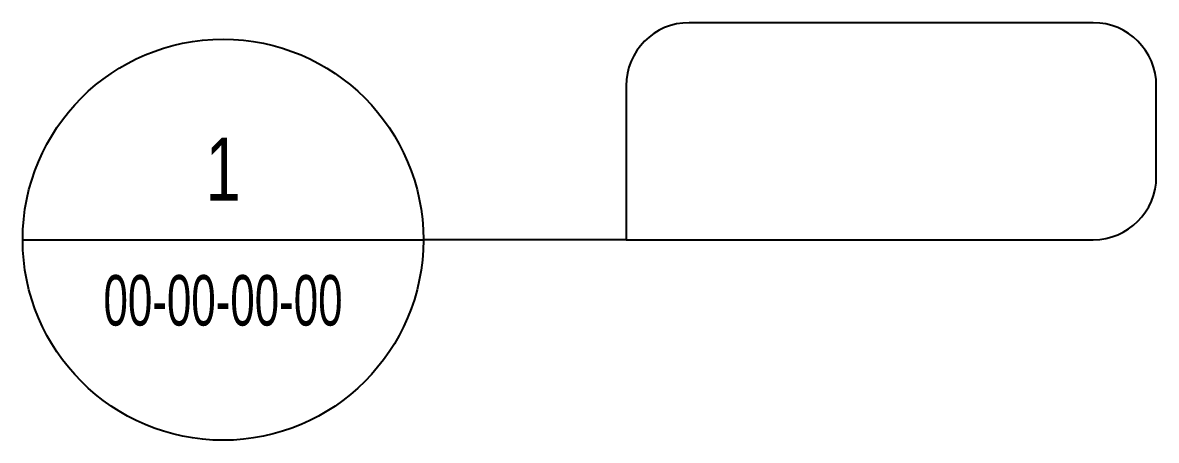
# Model space of a CAD drawing. Extents: x -1 to 478, y -15 to 369.
# Drawn here: x 426.8735 to 427.3227, y 46.5689 to 46.7342 of the extents above; entities that cross this region are included whole.
import ezdxf
from ezdxf.enums import TextEntityAlignment as Align

# ---------------------------------------------------------------- set-up
doc = ezdxf.new("R2010")
doc.units = 0
doc.header["$MEASUREMENT"] = 0
doc.linetypes.add('KH-Dash-dot-01', pattern=[18, 12, -3, 0, -3])
for name, color, linetype in [('LA-GNRL-Cross Reference', 161, 'Continuous'), ('LA-GNRL-NOTES-Text-02', 150, 'Continuous'), ('LA-GNRL-NOTES-Text-03', 240, 'Continuous')]:
    doc.layers.add(name, color=color, linetype=linetype)
doc.styles.add('TXT- (2)', font='gh-general font.shx', dxfattribs={"width": 0.75})
doc.styles.add('TXT- (3)', font='gh-general font.shx', dxfattribs={"width": 0.7})

# ---------------------------------------------------------------- blocks, each defined once
blk = doc.blocks.new('*U35')
at = {"linetype": 'KH-Dash-dot-01', "ltscale": 0.005}
for p, q in [((0.034477, 0.00859), (0.01847, 0.00859)), ((0.01597, 0.00609), (0.01597, 0)), ((0.036977, 0.0025), (0.036977, 0.00609)), ((0.01597, 0), (0.034477, 0))]:
    blk.add_line(p, q, dxfattribs=at)
for centre, start, end in [((0.01847, 0.00609), 90, 180), ((0.034477, 0.00609), 0, 90), ((0.034477, 0.0025), 270, 0)]:
    blk.add_arc(centre, 0.0025, start, end, dxfattribs=at)
at = {"lineweight": 100}
blk.add_wipeout([(0.004061, -0.00682), (0.005985, -0.005214), (0.007149, -0.003448), (0.007796, -0.001492), (0.007938, 0), (0.007727, 0.001814), (0.006499, 0.004558), (0.004479, 0.006553), (0.00224, 0.007615), (-0.000208, 0.007935), (-0.002563, 0.007512), (-0.004746, 0.006362), (-0.006209, 0.004944), (-0.00728, 0.003163), (-0.007771, 0.001619), (-0.007938, 0), (-0.007757, -0.001683), (-0.007031, -0.003683), (-0.005983, -0.005216), (-0.004761, -0.006351), (-0.003118, -0.007299), (-0.001276, -0.007834), (0, -0.007938), (0.002184, -0.007631)], dxfattribs=at)
blk.add_line((-0.007938, 0), (0.007938, 0))
at = {"linetype": 'KH-Dash-dot-01', "ltscale": 0.005}
blk.add_lwpolyline([(0.01597, 0), (0.007938, 0)], dxfattribs=at)
blk.add_circle((0, 0), 0.007938)
at = {"layer": 'LA-GNRL-NOTES-Text-02', "style": 'TXT- (2)', "width": 0.75, "flags": 8}
blk.add_attdef('DETAIL-NUMBER', text='', height=0.0025, dxfattribs=at).set_placement((0, 0.000794), align=Align.BOTTOM_CENTER)
at = {"layer": 'LA-GNRL-NOTES-Text-03', "style": 'TXT- (3)', "width": 0.65, "flags": 8}
blk.add_attdef('SHEETNUMBER', text='', height=0.002, dxfattribs=at).set_placement((0, -0.001397), align=Align.TOP_CENTER)

msp = doc.modelspace()

# ---------------------------------------------------------------- block references
at = {"layer": 'LA-GNRL-Cross Reference', "xscale": 10, "yscale": 10, "zscale": 10}
msp.add_blockref('*U35', (426.95289, 46.64829), dxfattribs=at).add_auto_attribs({'DETAIL-NUMBER': '1', 'SHEETNUMBER': '00-00-00-00'})

doc.saveas('drawing.dxf')
